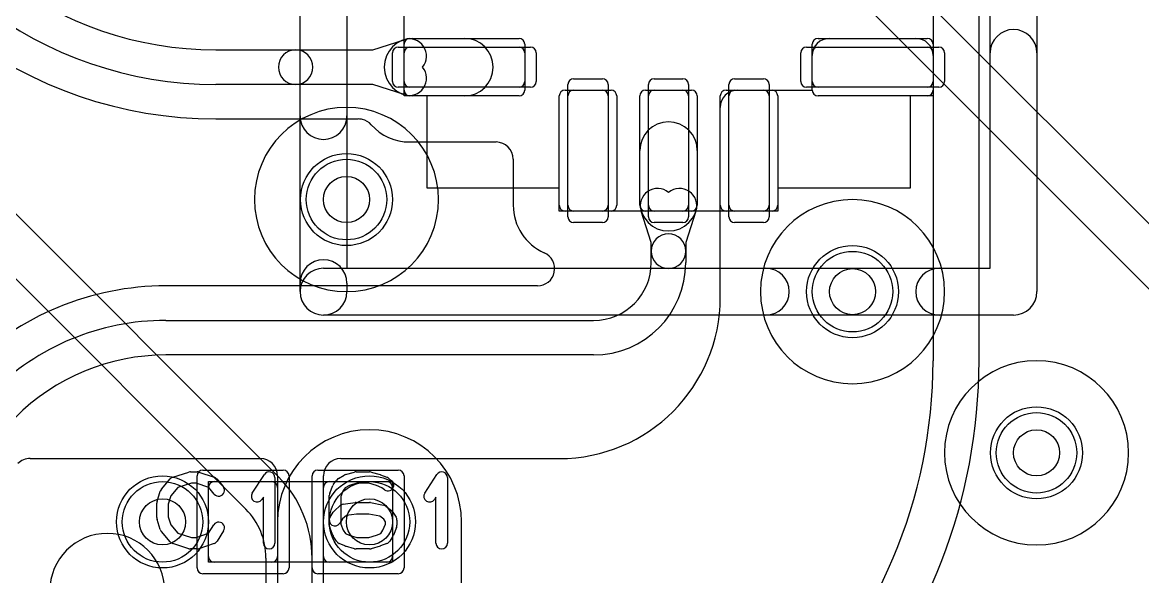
# Model space of a CAD drawing. Extents: x 0 to 20.5, y -0.5 to 20.
# Drawn here: x 7.191 to 12.061, y 7.262 to 9.669 of the extents above; entities that cross this region are included whole.
import ezdxf

# ---------------------------------------------------------------- set-up
doc = ezdxf.new("R2010")
doc.units = 0
for name, color, linetype in [('Hole', 1, 'CONTINUOUS'), ('L1', 3, 'CONTINUOUS'), ('L2', 3, 'CONTINUOUS'), ('L3', 3, 'CONTINUOUS'), ('L4', 3, 'CONTINUOUS'), ('MetalMask-A', 176, 'CONTINUOUS'), ('PartsArea-A', 111, 'CONTINUOUS'), ('PartsSilk-A', 221, 'CONTINUOUS'), ('Resist-A', 2, 'CONTINUOUS'), ('Resist-B', 2, 'CONTINUOUS'), ('Silk-A', 140, 'CONTINUOUS')]:
    doc.layers.add(name, color=color, linetype=linetype)

msp = doc.modelspace()

# ---------------------------------------------------------------- linework, layer by layer
at = {"layer": 'Hole'}
for centre in [(8.6, 8.9), (10.8, 8.5), (11.6, 7.8), (7.8, 7.5), (8.7, 7.5)]:
    msp.add_circle(centre, 0.1, dxfattribs=at)
at = {"layer": 'L1'}
for p, q in [((11.35004, 8.2), (11.35004, 10.625)), ((8.875, 9.6), (9.35, 9.6)), ((8.88846, 9.6), (9.1125, 9.6)), ((10.65, 9.6), (11.125, 9.6)), ((10.69997, 9.6), (11.07503, 9.6)), ((8.03157, 9.55), (8.37877, 9.55)), ((8.37877, 9.55), (8.71415, 9.55)), ((8.71415, 9.55), (8.84999, 9.59393)), ((8.85, 9.375), (8.85, 9.575)), ((9.375, 9.575), (9.375, 9.375)), ((10.625, 9.375), (10.625, 9.575)), ((11.15, 9.575), (11.15, 9.375)), ((10.625, 9.375), (10.625, 9.52503)), ((11.15, 9.52503), (11.15, 8.2)), ((8.37877, 9.4), (8.03157, 9.4)), ((8.71415, 9.4), (8.37877, 9.4)), ((8.84999, 9.35607), (8.71415, 9.4)), ((9.55, 9.375), (9.75, 9.375)), ((9.9, 9.375), (10.1, 9.375)), ((10.25, 9.375), (10.45, 9.375)), ((10.29997, 9.375), (10.625, 9.375)), ((9.35, 9.35), (8.875, 9.35)), ((9.1125, 9.35), (8.88846, 9.35)), ((9.525, 8.875), (9.525, 9.35)), ((9.775, 9.35), (9.775, 8.875)), ((9.875, 8.875), (9.875, 9.35)), ((10.125, 9.35), (10.125, 8.875)), ((10.225, 8.875), (10.225, 9.35)), ((10.475, 9.35), (10.475, 8.875)), ((11.125, 9.35), (10.65, 9.35)), ((10.225, 8.475), (10.225, 9.30003)), ((8.03157, 9.24996), (8.65139, 9.24996)), ((8.875, 9.14996), (9.24996, 9.14996)), ((9.875, 8.88846), (9.875, 9.1125)), ((10.125, 9.1125), (10.125, 8.88846)), ((9.32496, 9.07496), (9.32496, 8.875)), ((9.75, 8.85), (9.55, 8.85)), ((9.925, 8.71415), (9.88107, 8.84999)), ((10.1, 8.85), (9.9, 8.85)), ((10.11893, 8.84999), (10.075, 8.71415)), ((10.45, 8.85), (10.25, 8.85)), ((9.925, 8.67597), (9.925, 8.71415)), ((9.925, 8.62597), (9.925, 8.67597)), ((10.075, 8.71415), (10.075, 8.67597)), ((10.075, 8.67597), (10.075, 8.62597)), ((9.42991, 8.52504), (7.81421, 8.52504)), ((7.81421, 8.375), (9.67403, 8.375)), ((9.67403, 8.225), (7.81421, 8.225)), ((7.22432, 7.775), (8.225, 7.775)), ((8.57497, 7.775), (9.525, 7.775)), ((8.3, 7.7), (8.3, 7.07504)), ((8.5, 6.07497), (8.5, 7.70003)), ((8, 7.35), (8, 7.65)), ((8.025, 7.675), (8.275, 7.675)), ((8.3, 7.65), (8.3, 7.35)), ((8.5, 7.35), (8.5, 7.65)), ((8.525, 7.675), (8.775, 7.675)), ((8.8, 7.65), (8.8, 7.35)), ((8.275, 7.325), (8.025, 7.325)), ((8.775, 7.325), (8.525, 7.325))]:
    msp.add_line(p, q, dxfattribs=at)
for centre in [(8.6, 8.9), (10.8, 8.5), (11.6, 7.8), (7.8, 7.5), (8.7, 7.5)]:
    msp.add_circle(centre, 0.2, dxfattribs=at)
for centre, radius, start, end in [((8.03157, 11.075), 1.525, -164.99966, -90), ((8.03157, 11.075), 1.675, -164.99968, -90), ((8.03158, 11.07501), 1.82505, -164.99991, -90.00031), ((8.88846, 9.475), 0.125, 90, -90), ((8.87307, 9.52257), 0.075, -39.36735, 107.92045), ((8.875, 9.575), 0.025, 90, 180), ((9.1125, 9.475), 0.125, -90, 90), ((9.35, 9.575), 0.025, 0, 90), ((10.69997, 9.52503), 0.07497, 90, 180), ((10.65, 9.575), 0.025, 90, 180), ((11.07503, 9.52503), 0.07497, 0, 90), ((11.125, 9.575), 0.025, 0, 90), ((8.37877, 9.475), 0.075, 90, -90), ((8.37877, 9.475), 0.075, -90, 90), ((8.87307, 9.42743), 0.075, -107.92279, 39.36735), ((8.875, 9.375), 0.025, 180, -90), ((9.35, 9.375), 0.025, -90, 0), ((9.55, 9.35), 0.025, 90, 180), ((9.75, 9.35), 0.025, 0, 90), ((9.9, 9.35), 0.025, 90, 180), ((10.1, 9.35), 0.025, 0, 90), ((10.29997, 9.30003), 0.07497, 90, 180), ((10.25, 9.35), 0.025, 90, 180), ((10.45, 9.35), 0.025, 0, 90), ((10.65, 9.375), 0.025, 180, -90), ((11.125, 9.375), 0.025, -90, 0), ((8.65139, 9.17499), 0.07497, 75.95078, 90), ((8.65143, 9.17498), 0.07497, 41.80998, 75.98229), ((8.87503, 9.375), 0.22504, -138.18462, -90.00764), ((10, 9.1125), 0.125, 0, 180), ((9.24996, 9.07496), 0.075, 0, 90), ((9.95243, 8.87307), 0.075, 50.63265, -162.07955), ((10.04757, 8.87307), 0.075, -17.92279, 129.36735), ((9.55, 8.875), 0.22504, 180, -113.59308), ((9.55, 8.875), 0.025, 180, -90), ((9.75, 8.875), 0.025, -90, 0), ((10, 8.88846), 0.125, 180, 0), ((9.9, 8.875), 0.025, 180, -90), ((10.1, 8.875), 0.025, -90, 0), ((10.25, 8.875), 0.025, 180, -90), ((10.45, 8.875), 0.025, -90, 0), ((10, 8.67597), 0.075, 0, 180), ((10, 8.67597), 0.075, 180, 0), ((9.42991, 8.60004), 0.075, -90, 66.40518), ((9.67403, 8.62597), 0.25097, -90, 0), ((9.67403, 8.62597), 0.40097, -90, 0), ((7.81423, 7.3), 1.22504, 90.00093, 135.00033), ((9.525, 8.475), 0.7, -90, 0), ((7.81422, 7.3), 1.075, 90.00053, 135), ((7.81422, 7.3), 0.925, 90.00062, 135), ((8.95, 8.2), 2.2, -90, 0), ((8.95, 8.2), 2.40004, -83.51687, 0), ((7.22432, 7.7), 0.075, 90, 135), ((8.225, 7.7), 0.075, 0, 90), ((8.57497, 7.70003), 0.07497, 90, 180), ((8.025, 7.65), 0.025, 90, 180), ((8.275, 7.65), 0.025, 0, 90), ((8.525, 7.65), 0.025, 90, 180), ((8.775, 7.65), 0.025, 0, 90), ((7.56, 7.2), 0.25, 0, 180), ((8.025, 7.35), 0.025, 180, -90), ((8.275, 7.35), 0.025, -90, 0), ((8.525, 7.35), 0.025, 180, -90), ((8.775, 7.35), 0.025, -90, 0)]:
    msp.add_arc(centre, radius, start, end, dxfattribs=at)
at = {"layer": 'L2'}
for p, q in [((8.29996, 7.5), (8.29996, 6.6)), ((9.10004, 6.6), (9.10004, 7.5))]:
    msp.add_line(p, q, dxfattribs=at)
for centre in [(8.6, 8.9), (11.6, 7.8), (7.8, 7.5)]:
    msp.add_circle(centre, 0.2, dxfattribs=at)
for centre, start, end in [((10.8, 8.5), 90, -90), ((10.8, 8.5), -90, 90), ((8.7, 7.5), 0, 180)]:
    msp.add_arc(centre, 0.40004, start, end, dxfattribs=at)
at = {"layer": 'L3'}
for p, q in [((8.29996, 7.5), (8.29996, 6.6)), ((9.10004, 6.6), (9.10004, 7.5))]:
    msp.add_line(p, q, dxfattribs=at)
for centre in [(8.6, 8.9), (11.6, 7.8), (7.8, 7.5)]:
    msp.add_circle(centre, 0.2, dxfattribs=at)
for centre, start, end in [((10.8, 8.5), 90, -90), ((10.8, 8.5), -90, 90), ((8.7, 7.5), 0, 180)]:
    msp.add_arc(centre, 0.40004, start, end, dxfattribs=at)
at = {"layer": 'L4'}
for p, q in [((13.34856, 7.53434), (7.2879, 13.595)), ((7.14645, 13.45355), (13.20711, 7.39289)), ((8.30355, 7.69645), (4.34645, 11.65355)), ((4.205, 11.5121), (8.1621, 7.555)), ((8.24996, 7.34289), (8.24996, 5.7)), ((8.45, 5.7), (8.45, 7.34289))]:
    msp.add_line(p, q, dxfattribs=at)
for centre in [(8.6, 8.9), (10.8, 8.5), (11.6, 7.8), (7.8, 7.5), (8.7, 7.5)]:
    msp.add_circle(centre, 0.2, dxfattribs=at)
for centre, radius, start, end in [((8.6, 8.9), 0.40004, 90, -90), ((8.6, 8.9), 0.40004, -90, 90), ((11.6, 7.8), 0.40004, 90, -90), ((11.6, 7.8), 0.40004, -90, 90), ((7.95, 7.34289), 0.5, 0, 45.00081), ((7.95, 7.3429), 0.29996, -0.00191, 45)]:
    msp.add_arc(centre, radius, start, end, dxfattribs=at)
at = {"layer": 'MetalMask-A'}
for p, q in [((8.875, 9.5625), (9.35, 9.5625)), ((10.65, 9.5625), (11.125, 9.5625)), ((8.85, 9.4125), (8.85, 9.5375)), ((9.375, 9.5375), (9.375, 9.4125)), ((10.625, 9.4125), (10.625, 9.5375)), ((11.15, 9.5375), (11.15, 9.4125)), ((9.35, 9.3875), (8.875, 9.3875)), ((9.5875, 9.375), (9.7125, 9.375)), ((9.9375, 9.375), (10.0625, 9.375)), ((10.2875, 9.375), (10.4125, 9.375)), ((11.125, 9.3875), (10.65, 9.3875)), ((9.5625, 8.875), (9.5625, 9.35)), ((9.7375, 9.35), (9.7375, 8.875)), ((9.9125, 8.875), (9.9125, 9.35)), ((10.0875, 9.35), (10.0875, 8.875)), ((10.2625, 8.875), (10.2625, 9.35)), ((10.4375, 9.35), (10.4375, 8.875)), ((9.7125, 8.85), (9.5875, 8.85)), ((10.0625, 8.85), (9.9375, 8.85)), ((10.4125, 8.85), (10.2875, 8.85)), ((8, 7.35), (8, 7.65)), ((8.025, 7.675), (8.275, 7.675)), ((8.3, 7.65), (8.3, 7.35)), ((8.5, 7.35), (8.5, 7.65)), ((8.525, 7.675), (8.775, 7.675)), ((8.8, 7.65), (8.8, 7.35)), ((8.275, 7.325), (8.025, 7.325)), ((8.775, 7.325), (8.525, 7.325))]:
    msp.add_line(p, q, dxfattribs=at)
for centre, start, end in [((8.875, 9.5375), 90, 180), ((9.35, 9.5375), 0, 90), ((10.65, 9.5375), 90, 180), ((11.125, 9.5375), 0, 90), ((8.875, 9.4125), 180, -90), ((9.35, 9.4125), -90, 0), ((10.65, 9.4125), 180, -90), ((11.125, 9.4125), -90, 0), ((9.5875, 9.35), 90, 180), ((9.7125, 9.35), 0, 90), ((9.9375, 9.35), 90, 180), ((10.0625, 9.35), 0, 90), ((10.2875, 9.35), 90, 180), ((10.4125, 9.35), 0, 90), ((9.5875, 8.875), 180, -90), ((9.7125, 8.875), -90, 0), ((9.9375, 8.875), 180, -90), ((10.0625, 8.875), -90, 0), ((10.2875, 8.875), 180, -90), ((10.4125, 8.875), -90, 0), ((8.025, 7.65), 90, 180), ((8.275, 7.65), 0, 90), ((8.525, 7.65), 90, 180), ((8.775, 7.65), 0, 90), ((8.025, 7.35), 180, -90), ((8.275, 7.35), -90, 0), ((8.525, 7.35), 180, -90), ((8.775, 7.35), -90, 0)]:
    msp.add_arc(centre, 0.025, start, end, dxfattribs=at)
at = {"layer": 'PartsArea-A'}
for p, q in [((8.85, 9.35), (8.85, 10.65)), ((11.15, 10.65), (11.15, 9.35)), ((8.95, 9.35), (8.85, 9.35)), ((8.95, 8.95), (8.95, 9.35)), ((11.15, 9.35), (11.05, 9.35)), ((11.05, 9.35), (11.05, 8.95)), ((9.525, 8.95), (8.95, 8.95)), ((9.525, 8.85), (9.525, 8.95)), ((11.05, 8.95), (10.475, 8.95)), ((10.475, 8.95), (10.475, 8.85)), ((10.475, 8.85), (9.525, 8.85)), ((8, 7.675), (8.8, 7.675)), ((8, 7.325), (8, 7.675)), ((8.8, 7.675), (8.8, 7.325)), ((8.8, 7.325), (8, 7.325))]:
    msp.add_line(p, q, dxfattribs=at)
at = {"layer": 'PartsSilk-A'}
for p, q in [((8.3984, 8.5), (8.3984, 11.5)), ((8.6016, 11.5), (8.6016, 8.6016)), ((11.6016, 11.5), (11.6016, 8.5)), ((11.3984, 8.6016), (11.3984, 11.3984)), ((8.6016, 8.6016), (11.3984, 8.6016)), ((11.5, 8.3984), (8.5, 8.3984)), ((7.84516, 7.69418), (7.9146, 7.7164)), ((7.92222, 7.71759), (7.95, 7.71759)), ((7.9579, 7.71631), (8.02457, 7.69409)), ((8.19013, 7.6247), (8.24291, 7.70618)), ((8.56504, 7.68818), (8.59004, 7.70299)), ((8.59591, 7.70552), (8.6348, 7.71663)), ((8.64167, 7.71759), (8.7, 7.71759)), ((8.70687, 7.71663), (8.74576, 7.70552)), ((8.74817, 7.70469), (8.77595, 7.69358)), ((8.94013, 7.6247), (8.99291, 7.70618)), ((7.79508, 7.64239), (7.83397, 7.68683)), ((7.86702, 7.64868), (7.83618, 7.61344)), ((7.92612, 7.66759), (7.86702, 7.64868)), ((7.94594, 7.66759), (7.92612, 7.66759)), ((8.00202, 7.6489), (7.94594, 7.66759)), ((8.02523, 7.62104), (8.00202, 7.6489)), ((8.03588, 7.68637), (8.06365, 7.65304)), ((8.28889, 7.69259), (8.28889, 7.40741)), ((8.52692, 7.62442), (8.54081, 7.65776)), ((8.54389, 7.66315), (8.55778, 7.68167)), ((8.5948, 7.64769), (8.58577, 7.63565)), ((8.61275, 7.65833), (8.5948, 7.64769)), ((8.64517, 7.66759), (8.61275, 7.65833)), ((8.6965, 7.66759), (8.64517, 7.66759)), ((8.73079, 7.65779), (8.6965, 7.66759)), ((8.75395, 7.64853), (8.73079, 7.65779)), ((8.76494, 7.63974), (8.75395, 7.64853)), ((8.78229, 7.68989), (8.79618, 7.67878)), ((9.03889, 7.69259), (9.03889, 7.40741)), ((7.77614, 7.58894), (7.79003, 7.63339)), ((7.83618, 7.61344), (7.825, 7.57766)), ((8.23889, 7.60801), (8.23209, 7.59752)), ((8.23889, 7.40741), (8.23889, 7.60801)), ((8.525, 7.48519), (8.525, 7.61481)), ((8.58577, 7.63565), (8.575, 7.60981)), ((8.575, 7.60981), (8.575, 7.49019)), ((8.98889, 7.60801), (8.98209, 7.59752)), ((8.98889, 7.40741), (8.98889, 7.60801)), ((7.775, 7.51852), (7.775, 7.58148)), ((7.825, 7.57766), (7.825, 7.52234)), ((8.54728, 7.54832), (8.57228, 7.57054)), ((8.58541, 7.57661), (8.63819, 7.58402)), ((8.64167, 7.58426), (8.7, 7.58426)), ((8.7049, 7.58377), (8.76046, 7.57266)), ((8.77044, 7.56824), (8.79544, 7.54972)), ((7.79003, 7.46661), (7.77614, 7.51106)), ((7.825, 7.52234), (7.83618, 7.48656)), ((8.5288, 7.52066), (8.54269, 7.54288)), ((8.58318, 7.51333), (8.5712, 7.49416)), ((8.59985, 7.52814), (8.58318, 7.51333)), ((8.64342, 7.53426), (8.59985, 7.52814)), ((8.69752, 7.53426), (8.64342, 7.53426)), ((8.74517, 7.52473), (8.69752, 7.53426)), ((8.76187, 7.51236), (8.74517, 7.52473)), ((8.76944, 7.50024), (8.76187, 7.51236)), ((8.76944, 7.49019), (8.76944, 7.50024)), ((8.80176, 7.54287), (8.81564, 7.52065)), ((8.81944, 7.50741), (8.81944, 7.48519)), ((7.83397, 7.41317), (7.79508, 7.45761)), ((7.83618, 7.48656), (7.86702, 7.45132)), ((8.00023, 7.4505), (8.02324, 7.48732)), ((8.06564, 7.46082), (8.03787, 7.41638)), ((8.54081, 7.44224), (8.52692, 7.47558)), ((8.575, 7.49019), (8.58618, 7.46336)), ((8.58618, 7.46336), (8.59492, 7.44937)), ((8.7498, 7.44981), (8.75827, 7.46336)), ((8.75827, 7.46336), (8.76944, 7.49019)), ((8.81752, 7.47558), (8.80364, 7.44224)), ((7.9146, 7.3836), (7.84516, 7.40582)), ((7.86702, 7.45132), (7.92612, 7.43241)), ((7.92612, 7.43241), (7.94594, 7.43241)), ((7.94594, 7.43241), (8.00023, 7.4505)), ((8.02457, 7.40591), (7.9579, 7.38369)), ((8.55658, 7.41638), (8.54269, 7.4386)), ((8.59263, 7.39567), (8.56763, 7.40678)), ((8.59492, 7.44937), (8.61133, 7.44208)), ((8.61133, 7.44208), (8.64517, 7.43241)), ((8.64517, 7.43241), (8.6965, 7.43241)), ((8.6965, 7.43241), (8.73079, 7.44221)), ((8.73079, 7.44221), (8.7498, 7.44981)), ((8.77595, 7.40642), (8.74817, 7.39531)), ((8.80176, 7.4386), (8.78787, 7.41638)), ((7.95, 7.38241), (7.92222, 7.38241)), ((8.6348, 7.38337), (8.59591, 7.39448)), ((8.7, 7.38241), (8.64167, 7.38241)), ((8.74576, 7.39448), (8.70687, 7.38337))]:
    msp.add_line(p, q, dxfattribs=at)
for centre, radius, start, end in [((8.5, 8.5), 0.1016, 180, -90), ((11.5, 8.5), 0.1016, -90, 0), ((7.92222, 7.69259), 0.025, 90, 107.74642), ((7.95, 7.69259), 0.025, 71.57954, 90), ((8.26389, 7.69259), 0.025, 0, 147.06619), ((8.60278, 7.68148), 0.025, 105.94854, 120.63752), ((8.64167, 7.69259), 0.025, 90, 105.94854), ((8.7, 7.69259), 0.025, 74.05146, 90), ((8.73889, 7.68148), 0.025, 68.2071, 74.05146), ((9.01389, 7.69259), 0.025, 0, 147.06619), ((7.85278, 7.67037), 0.025, 107.74642, 138.81192), ((8.01667, 7.67037), 0.025, 39.7909, 71.57954), ((8.04444, 7.63704), 0.025, -140.2091, 39.8005), ((8.56389, 7.64815), 0.025, 143.1301, 157.39424), ((8.57778, 7.66667), 0.025, 120.63752, 143.1301), ((8.78056, 7.65926), 0.025, -128.66697, 51.34522), ((8.76667, 7.67037), 0.025, 51.33303, 68.2071), ((7.81389, 7.62593), 0.025, 138.81192, 162.63777), ((8.21111, 7.61111), 0.025, 147.06646, -32.93381), ((8.55, 7.61481), 0.025, 157.39424, 180), ((8.96111, 7.61111), 0.025, 147.06646, -32.93381), ((7.8, 7.58148), 0.025, 162.63777, 180), ((8.58889, 7.55185), 0.025, 98.00047, 131.62783), ((8.64167, 7.55926), 0.025, 90, 98.00047), ((8.7, 7.55926), 0.025, 78.69456, 90), ((8.75556, 7.54815), 0.025, 53.47387, 78.69456), ((8.78056, 7.52963), 0.025, 31.98594, 53.47387), ((7.8, 7.51852), 0.025, 180, -162.63777), ((8.55, 7.50741), 0.025, 147.99462, -32.01002), ((8.56389, 7.52963), 0.025, 131.62783, 147.99462), ((8.79444, 7.50741), 0.025, 0, 31.98594), ((7.81389, 7.47407), 0.025, -162.63777, -138.81192), ((8.04444, 7.47407), 0.025, -32.00538, 147.99925), ((8.55, 7.48519), 0.025, 180, -157.39424), ((8.79444, 7.48519), 0.025, -22.60576, 0), ((7.85278, 7.42963), 0.025, -138.81192, -107.74642), ((8.01667, 7.42963), 0.025, -71.57954, -32.00538), ((8.26389, 7.40741), 0.025, 180, 0), ((8.56389, 7.45185), 0.025, -157.39424, -147.99462), ((8.57778, 7.42963), 0.025, -147.99462, -113.95086), ((8.76667, 7.42963), 0.025, -68.2071, -32.00538), ((8.78056, 7.45185), 0.025, -32.00538, -22.60576), ((9.01389, 7.40741), 0.025, 180, 0), ((7.92222, 7.40741), 0.025, -107.74642, -90), ((7.95, 7.40741), 0.025, -90, -71.57954), ((8.60278, 7.41852), 0.025, -113.95086, -105.94854), ((8.64167, 7.40741), 0.025, -105.94854, -90), ((8.7, 7.40741), 0.025, -90, -74.05146), ((8.73889, 7.41852), 0.025, -74.05146, -68.2071)]:
    msp.add_arc(centre, radius, start, end, dxfattribs=at)
at = {"layer": 'Resist-A'}
for p, q in [((8.825, 9.5625), (9.4, 9.5625)), ((10.6, 9.5625), (11.175, 9.5625)), ((8.8, 9.4125), (8.8, 9.5375)), ((9.425, 9.5375), (9.425, 9.4125)), ((10.575, 9.4125), (10.575, 9.5375)), ((11.2, 9.5375), (11.2, 9.4125)), ((9.5625, 8.825), (9.5625, 9.4)), ((9.5875, 9.425), (9.7125, 9.425)), ((9.7375, 9.4), (9.7375, 8.825)), ((9.9125, 8.825), (9.9125, 9.4)), ((9.9375, 9.425), (10.0625, 9.425)), ((10.0875, 9.4), (10.0875, 8.825)), ((10.2625, 8.825), (10.2625, 9.4)), ((10.2875, 9.425), (10.4125, 9.425)), ((10.4375, 9.4), (10.4375, 8.825)), ((9.4, 9.3875), (8.825, 9.3875)), ((11.175, 9.3875), (10.6, 9.3875)), ((9.7125, 8.8), (9.5875, 8.8)), ((10.0625, 8.8), (9.9375, 8.8)), ((10.4125, 8.8), (10.2875, 8.8)), ((7.95, 7.3), (7.95, 7.7)), ((7.975, 7.725), (8.325, 7.725)), ((8.35, 7.7), (8.35, 7.3)), ((8.45, 7.3), (8.45, 7.7)), ((8.475, 7.725), (8.825, 7.725)), ((8.85, 7.7), (8.85, 7.3)), ((8.325, 7.275), (7.975, 7.275)), ((8.825, 7.275), (8.475, 7.275))]:
    msp.add_line(p, q, dxfattribs=at)
for centre in [(8.6, 8.9), (10.8, 8.5), (11.6, 7.8), (7.8, 7.5), (8.7, 7.5)]:
    msp.add_circle(centre, 0.175, dxfattribs=at)
for centre, start, end in [((8.825, 9.5375), 90, 180), ((9.4, 9.5375), 0, 90), ((10.6, 9.5375), 90, 180), ((11.175, 9.5375), 0, 90), ((8.825, 9.4125), 180, -90), ((9.4, 9.4125), -90, 0), ((9.5875, 9.4), 90, 180), ((9.7125, 9.4), 0, 90), ((9.9375, 9.4), 90, 180), ((10.0625, 9.4), 0, 90), ((10.2875, 9.4), 90, 180), ((10.4125, 9.4), 0, 90), ((10.6, 9.4125), 180, -90), ((11.175, 9.4125), -90, 0), ((9.5875, 8.825), 180, -90), ((9.7125, 8.825), -90, 0), ((9.9375, 8.825), 180, -90), ((10.0625, 8.825), -90, 0), ((10.2875, 8.825), 180, -90), ((10.4125, 8.825), -90, 0), ((7.975, 7.7), 90, 180), ((8.325, 7.7), 0, 90), ((8.475, 7.7), 90, 180), ((8.825, 7.7), 0, 90), ((7.975, 7.3), 180, -90), ((8.325, 7.3), -90, 0), ((8.475, 7.3), 180, -90), ((8.825, 7.3), -90, 0)]:
    msp.add_arc(centre, 0.025, start, end, dxfattribs=at)
at = {"layer": 'Resist-B'}
for centre in [(8.6, 8.9), (10.8, 8.5), (11.6, 7.8), (7.8, 7.5), (8.7, 7.5)]:
    msp.add_circle(centre, 0.175, dxfattribs=at)
at = {"layer": 'Silk-A'}
for p, q in [((8.3984, 9.26308), (8.3984, 10.87673)), ((8.6016, 10.87673), (8.6016, 9.26308)), ((11.3984, 8.6016), (11.3984, 9.53692)), ((11.6016, 9.53692), (11.6016, 8.5)), ((8.5, 8.6016), (10.4234, 8.6016)), ((11.1766, 8.6016), (11.3984, 8.6016)), ((8.3984, 8.5), (8.3984, 8.53692)), ((8.6016, 8.53692), (8.6016, 8.5)), ((10.4234, 8.3984), (8.5, 8.3984)), ((11.5, 8.3984), (11.1766, 8.3984))]:
    msp.add_line(p, q, dxfattribs=at)
for centre, start, end in [((11.5, 9.53692), 0, 180), ((8.5, 9.26308), 180, 0), ((8.5, 8.53692), 0, 180), ((8.5, 8.5), 90, -90), ((10.4234, 8.5), -90, 90), ((11.1766, 8.5), 90, -90), ((8.5, 8.5), 180, 0), ((11.5, 8.5), -90, 0)]:
    msp.add_arc(centre, 0.1016, start, end, dxfattribs=at)

doc.saveas('drawing.dxf')
